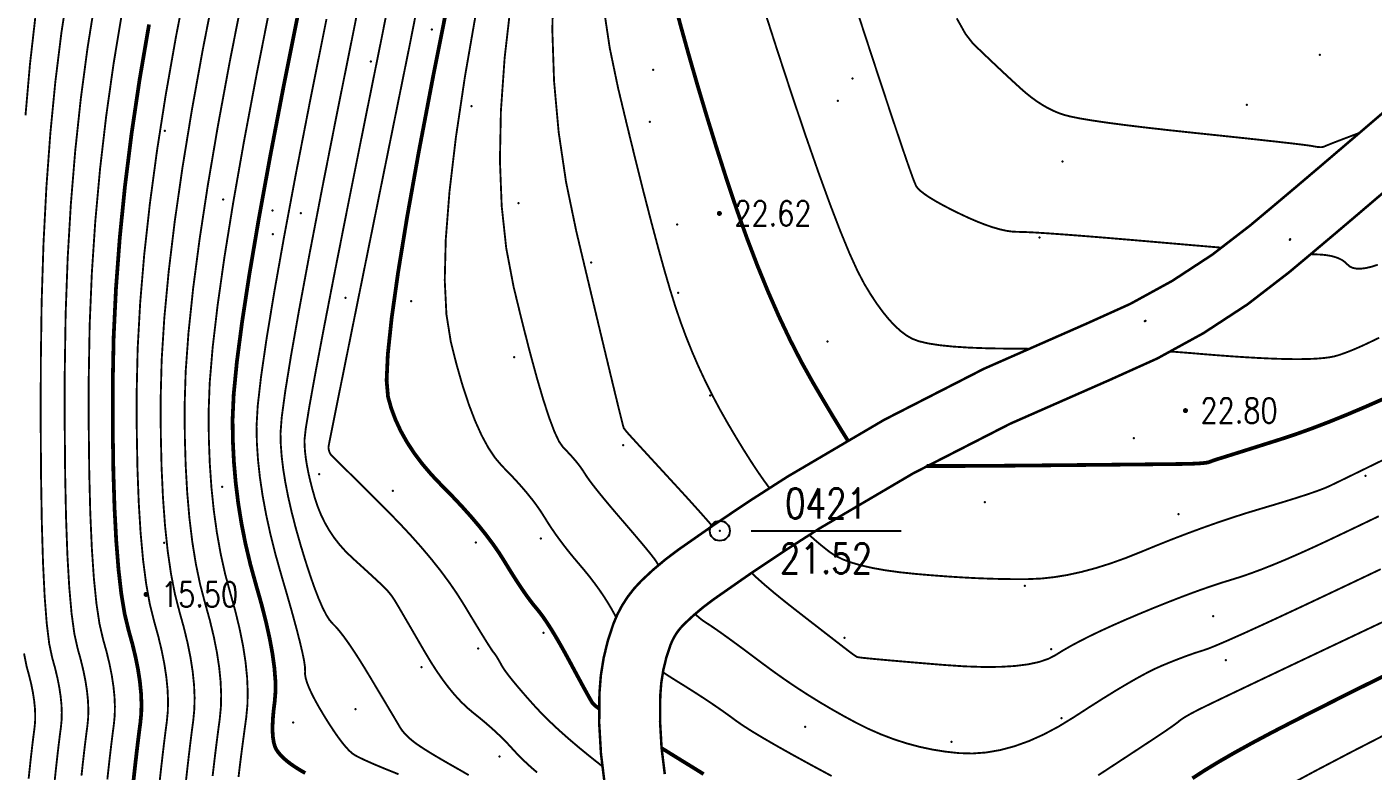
# Model space of a CAD drawing. Extents: x 940 to 2162, y 608 to 1562.
# Drawn here: x 1120.6 to 1174.5, y 720.4 to 750.2 of the extents above; entities that cross this region are included whole.
import ezdxf
from ezdxf.enums import TextEntityAlignment as Align

# ---------------------------------------------------------------- set-up
doc = ezdxf.new("R2010")
doc.units = 0
doc.header["$LTSCALE"] = 0.5
doc.header["$PDSIZE"] = 0.2
doc.layers.get('0').update_dxf_attribs({"linetype": 'CONTINUOUS'})
for name, color, linetype in [('DGX', 2, 'CONTINUOUS'), ('DLSS', 4, 'CONTINUOUS'), ('GCD', 1, 'CONTINUOUS'), ('KZD', 1, 'CONTINUOUS'), ('ZDH', 1, 'CONTINUOUS')]:
    doc.layers.add(name, color=color, linetype=linetype)
doc.styles.add('HZ', font='rs.shx', dxfattribs={"width": 0.8, "bigfont": 'hztxt.shx'})

# ---------------------------------------------------------------- blocks, each defined once
blk = doc.blocks.new('GC200')
at = {"linetype": 'Continuous', "const_width": 0.2, "flags": 128}
blk.add_lwpolyline([(-0.1, 0, 1), (0.1, 0, 1)], format="xyb", close=True, dxfattribs=at)
blk = doc.blocks.new('gc117')
blk.add_circle((0, 0), 0.8)
blk.add_point((0, 0))

msp = doc.modelspace()

# ---------------------------------------------------------------- linework, layer by layer
at = {"layer": 'DGX', "linetype": 'Continuous', "const_width": 0.075, "flags": 128}
for points, elevation in [([(1134.407701413242, 753.5773669741468), (1133.73046232591, 750.1450627555571), (1133.040688506136, 746.7209238831402), (1132.442605176747, 743.6956693938116), (1131.936212337743, 741.0692992875711), (1131.521509989124, 738.8418135644185), (1131.198498130891, 737.0132122243542), (1130.967176763042, 735.583495267378), (1130.827545885579, 734.5526626934899), (1130.779605498501, 733.9207145026899), (1130.790242346706, 733.4726627778108), (1130.826343175091, 732.9935196016854), (1130.887907983657, 732.4832849743137), (1130.974936772403, 731.9419588956957), (1131.087429541329, 731.3695413658314), (1131.225386290436, 730.7660323847209), (1131.388807019723, 730.131431952364), (1131.577691729191, 729.4657400687609), (1131.774206729231, 728.8202825283706), (1131.960518330237, 728.2463851256525), (1132.136626532207, 727.7440478606064), (1132.302531335142, 727.3132707332326), (1132.458232739041, 726.9540537435308), (1132.603730743906, 726.6663968915011), (1132.739025349735, 726.4503001771436), (1132.864116556529, 726.3057636004582), (1132.992570617099, 726.1771203633288), (1133.137953784254, 726.0087036676392), (1133.300266057995, 725.8005135133894), (1133.479507438323, 725.5525499005796), (1133.675677925236, 725.2648128292095), (1133.888777518735, 724.9373022992793), (1134.11880621882, 724.5700183107889), (1134.365764025491, 724.1629608637384), (1134.607791247331, 723.7582700009779), (1134.823028192923, 723.3980857653575), (1135.011474862268, 723.0824081568772), (1135.173131255365, 722.8112371755373), (1135.307997372214, 722.5845728213375), (1135.416073212815, 722.4024150942778), (1135.497358777169, 722.2647639943583), (1135.551854065275, 722.1716195215789), (1135.59646245373, 722.1003836208871), (1135.648087319131, 722.0284582372302), (1135.706728661479, 721.9558433706081), (1135.772386480772, 721.8825390210209), (1135.845060777011, 721.8085451884684), (1135.924751550197, 721.7338618729509), (1136.011458800329, 721.6584890744682), (1136.105182527407, 721.5824267930204), (1136.216024150882, 721.4996813131012), (1136.354085090205, 721.4042589192043), (1136.519365345375, 721.2961596113296), (1136.711864916394, 721.1753833894772), (1136.931583803261, 721.0419302536471), (1137.178522005976, 720.8958002038395), (1137.452679524539, 720.736993240054), (1137.75405635895, 720.5655093622909), (1138.04994397209, 720.3970311471095), (1138.307633826841, 720.2472411710694)], 18.5), ([(1135.554342369755, 753.4197091895832), (1134.841221164837, 749.8055514042569), (1134.114970932938, 746.2144072935058), (1133.485408887994, 743.0721130416973), (1132.952535030004, 740.3786686488314), (1132.516349358968, 738.1340741149081), (1132.176851874887, 736.3383294399274), (1131.93404257776, 734.9914346238894), (1131.787921467588, 734.0933896667939), (1131.73848854437, 733.6441945686411), (1131.744016435704, 733.4113454013408), (1131.762777769188, 733.162338236803), (1131.794772544821, 732.8971730750277), (1131.840000762603, 732.6158499160149), (1131.898462422535, 732.3183687597646), (1131.970157524617, 732.0047296062768), (1132.055086068847, 731.6749324555515), (1132.153248055228, 731.3289773075885), (1132.268164869219, 730.9819456771982), (1132.40335789628, 730.6489190791903), (1132.558827136412, 730.3298975135648), (1132.734572589615, 730.0248809803219), (1132.930594255889, 729.7338694794614), (1133.146892135233, 729.4568630109834), (1133.383466227648, 729.1938615748878), (1133.640316533134, 728.9448651711748), (1133.894388583902, 728.7142392766028), (1134.122627912164, 728.5063493679306), (1134.32503451792, 728.3211954451581), (1134.50160840117, 728.1587775082854), (1134.652349561913, 728.0190955573124), (1134.77725800015, 727.9021495922393), (1134.876333715881, 727.8079396130659), (1134.949576709107, 727.7364656197922), (1135.009035278139, 727.6752970307973), (1135.066757721291, 727.6120032644603), (1135.122744038563, 727.5465843207812), (1135.176994229955, 727.4790401997599), (1135.229508295467, 727.4093709013965), (1135.280286235099, 727.3375764256909), (1135.329328048851, 727.2636567726432), (1135.376633736724, 727.1876119422534), (1135.435469640934, 727.0889326055349), (1135.519102103702, 726.9471094335012), (1135.627531125026, 726.7621424261522), (1135.760756704906, 726.534031583488), (1135.918778843343, 726.2627769055085), (1136.101597540337, 725.9483783922138), (1136.309212795887, 725.590836043604), (1136.541624609994, 725.1901498596789), (1136.785998324394, 724.7826022325165), (1137.029499280825, 724.4044755541951), (1137.272127479286, 724.0557698247145), (1137.513882919778, 723.7364850440747), (1137.7547656023, 723.4466212122759), (1137.994775526853, 723.1861783293178), (1138.233912693436, 722.9551563952007), (1138.472177102049, 722.7535554099243), (1138.704734952337, 722.567635008159), (1138.926752443942, 722.3836548245747), (1139.138229576865, 722.2016148591715), (1139.339166351106, 722.0215151119494), (1139.529562766665, 721.8433555829084), (1139.709418823541, 721.6671362720485), (1139.878734521735, 721.4928571793697), (1140.037509861247, 721.3205183048719), (1140.193426073429, 721.1508374324017), (1140.354164389632, 720.9845323458051), (1140.519724809857, 720.8216030450823), (1140.690107334103, 720.6620495302332), (1140.865311962371, 720.505871801258), (1141.045338694661, 720.3530698581565)], 19), ([(1136.700983326269, 753.2620514050195), (1135.951980003764, 749.4660400529565), (1135.18925335974, 745.707890703871), (1134.52821259924, 742.4485566895827), (1133.968857722264, 739.6880380100915), (1133.511188728812, 737.4263346653973), (1133.155205618883, 735.6634466555004), (1132.900908392478, 734.3993739804005), (1132.748297049596, 733.6341166400977), (1132.697371590239, 733.367674634592), (1132.697790524702, 733.3500280248705), (1132.699212363284, 733.3311568719204), (1132.701637105984, 733.3110611757415), (1132.705064752804, 733.2897409363338), (1132.709495303741, 733.2671961536976), (1132.714928758797, 733.2434268278324), (1132.721365117972, 733.2184329587386), (1132.728804381265, 733.1922145464162), (1132.737513418924, 733.165914552246), (1132.747759101197, 733.1406759376096), (1132.759541428083, 733.1164987025068), (1132.772860399583, 733.0933828469375), (1132.787716015696, 733.0713283709018), (1132.804108276423, 733.0503352743998), (1132.822037181763, 733.0304035574313), (1132.841502731716, 733.0115332199966), (1132.892806147658, 732.9621238948313), (1133.00624865096, 732.8505752146714), (1133.181830241625, 732.6768871795167), (1133.41955091965, 732.4410597893675), (1133.719410685038, 732.1430930442236), (1134.081409537787, 731.7829869440851), (1134.505547477897, 731.3607414889519), (1134.991824505369, 730.8763566788241), (1135.493385787958, 730.3656394988701), (1135.963376493419, 729.8643969342584), (1136.401796621753, 729.372628984989), (1136.808646172958, 728.8903356510618), (1137.183925147036, 728.4175169324769), (1137.527633543986, 727.9541728292343), (1137.839771363808, 727.5003033413338), (1138.120338606503, 727.0559084687758), (1138.37045085707, 726.6415530942858), (1138.591223700511, 726.2778021005896), (1138.782657136827, 725.9646554876874), (1138.944751166016, 725.7021132555791), (1139.077505788079, 725.4901754042646), (1139.180921003016, 725.3288419337441), (1139.254996810827, 725.2181128440175), (1139.299733211512, 725.1579881350849), (1139.331110046422, 725.1193909417439), (1139.365107156909, 725.073244398792), (1139.401724542972, 725.0195485062295), (1139.440962204612, 724.9583032640564), (1139.482820141829, 724.8895086722725), (1139.527298354621, 724.813164730878), (1139.574396842991, 724.729271439873), (1139.624115606936, 724.637828799257), (1139.688866233791, 724.5296835747299), (1139.781060310889, 724.395682531991), (1139.900697838228, 724.2358256710404), (1140.04777881581, 724.050112991878), (1140.222303243634, 723.8385444945038), (1140.4242711217, 723.6011201789178), (1140.653682450008, 723.3378400451201), (1140.910537228558, 723.0487040931105), (1141.199031255921, 722.7393432320998), (1141.523360330665, 722.4153883712988), (1141.883524452792, 722.0768395107075), (1142.279523622302, 721.7236966503258), (1142.711357839194, 721.3559597901537), (1143.179027103468, 720.9736289301914), (1143.650215406601, 720.602179576515)], 19.5), ([(1122.297864238112, 751.786089779487), (1122.014568064278, 749.9312329149566), (1121.772985415136, 747.9756056749692), (1121.573116290687, 745.919208059525), (1121.41496069093, 743.762040068624), (1121.298518615865, 741.504101702266), (1121.223790065492, 739.1453929604511), (1121.190775039813, 736.6859138431794), (1121.187212757073, 734.3064388922041), (1121.200842435522, 732.1877426492787), (1121.231664075159, 730.329825114403), (1121.279677675984, 728.732686287577), (1121.344883237997, 727.396326168801), (1121.427280761199, 726.3207447580747), (1121.526870245589, 725.5059420553982), (1121.643651691167, 724.9519180607715), (1121.758878300607, 724.53788679161), (1121.853803276584, 724.1430622653293), (1121.928426619096, 723.7674444819293), (1121.982748328145, 723.4110334414099), (1122.01676840373, 723.0738291437713), (1122.030486845852, 722.7558315890134), (1122.023903654509, 722.4570407771362), (1121.997018829702, 722.1774567081396), (1121.958831129305, 721.8892546082909), (1121.91833931119, 721.564609703857), (1121.875543375357, 721.203521994838), (1121.830443321807, 720.8059914812337), (1121.783039150539, 720.3720181630442), (1121.733330861553, 719.9016020402697)], 13.5), ([(1127.065909292347, 752.1821308633594), (1126.594993945322, 749.7600234209485), (1126.185782909266, 747.4370075064987), (1125.838276184179, 745.2130831200101), (1125.552473770062, 743.0882502614825), (1125.328375666914, 741.0625089309161), (1125.165981874736, 739.1358591283108), (1125.065292393527, 737.3083008536667), (1125.026307223288, 735.5798341069836), (1125.030032552408, 733.9674953524842), (1125.057474569277, 732.4883210543907), (1125.108633273894, 731.1423112127031), (1125.183508666261, 729.9294658274216), (1125.282100746376, 728.849784898546), (1125.40440951424, 727.9032684260764), (1125.550434969853, 727.0899164100127), (1125.720177113215, 726.4097288503551), (1125.887074847965, 725.8100333349329), (1126.024567077742, 725.2381574515756), (1126.132653802548, 724.6941012002831), (1126.211335022381, 724.1778645810555), (1126.260610737242, 723.6894475938929), (1126.28048094713, 723.2288502387951), (1126.270945652047, 722.7960725157621), (1126.23200485199, 722.3911144247941), (1126.176692622267, 721.9736737151477), (1126.118043038181, 721.5034481360798), (1126.056056099733, 720.9804376875903), (1125.990731806922, 720.4046423696792), (1125.922070159749, 719.7760621823467)], 15.5), ([(1128.176668131274, 751.842619512059), (1127.669276372124, 749.2535068313138), (1127.228586620512, 746.8134511543842), (1126.854598876439, 744.5224524812702), (1126.547313139905, 742.3805108119718), (1126.30672941091, 740.3876261464892), (1126.132847689453, 738.5437984848221), (1126.025667975536, 736.8490278269705), (1125.985190269157, 735.3033141729347), (1125.990737501242, 733.8827594675541), (1126.021632602715, 732.5634656556687), (1126.077875573578, 731.3454327372782), (1126.15946641383, 730.2286607123827), (1126.266405123471, 729.2131495809823), (1126.3986917025, 728.2988993430769), (1126.556326150919, 727.4859099986664), (1126.739308468727, 726.774181547751), (1126.919123984804, 726.1280699707636), (1127.067258028032, 725.5119312481372), (1127.183710598411, 724.9257653798717), (1127.26848169594, 724.369572365967), (1127.32157132062, 723.8433522064233), (1127.34297947245, 723.3471049012405), (1127.332706151431, 722.8808304504187), (1127.290751357563, 722.4445288539578), (1127.231742011701, 722.000690642201), (1127.170305034703, 721.5118063454916), (1127.106440426569, 720.9778759638293), (1127.040148187298, 720.3988994972145), (1126.97142831689, 719.7748769456471)], 16), ([(1148.049397506246, 730.2082269685965), (1147.84161992539, 730.447613898505), (1147.484912801796, 730.8497517046715), (1147.084594439595, 731.2932999355172), (1146.640664838785, 731.778258591042), (1146.202437075808, 732.2541726996811), (1145.819224227103, 732.6705872898698), (1145.49102629267, 733.0275023616077), (1145.217843272508, 733.3249179148952), (1144.999675166618, 733.562833949732), (1144.836521975, 733.7412504661181), (1144.728383697654, 733.8601674640537), (1144.67526033458, 733.9195849435387), (1144.651008893787, 733.9477911761497), (1144.629486383285, 733.9730744334635), (1144.610692803074, 733.99543471548), (1144.594628153153, 734.0148720221993), (1144.581292433523, 734.0313863536213), (1144.570685644183, 734.044977709746), (1144.562807785135, 734.0556460905735), (1144.557658856377, 734.0633914961037), (1144.55360507906, 734.0697866617876), (1144.549012674333, 734.0764043230761), (1144.543881642197, 734.083244479969), (1144.538211982652, 734.0903071324667), (1144.532003695698, 734.097592280569), (1144.525256781335, 734.1050999242757), (1144.517971239562, 734.1128300635871), (1144.51014707038, 734.120782698503), (1144.473396840957, 734.2508328609418), (1144.379333118462, 734.6248555828217), (1144.227955902895, 735.2428508641426), (1144.019265194255, 736.1048187049046), (1143.753260992543, 737.2107591051076), (1143.429943297759, 738.5606720647517), (1143.049312109903, 740.1545575838368), (1142.611367428975, 741.9924156623631), (1142.201490591899, 743.9655372266454), (1141.905062935601, 745.9652132029988), (1141.72208446008, 747.9914435914234), (1141.652555165337, 750.044228391919), (1141.696475051372, 752.1235676044859)], 21.5), ([(1168.436293712677, 741.3384570390191), (1167.372102005463, 741.4284745692839), (1166.162279859841, 741.5332159726454), (1164.954509604009, 741.637588867812), (1163.881142239926, 741.7277977151374), (1162.942177767591, 741.8038425146215), (1162.137616187005, 741.8657232662641), (1161.467457498168, 741.9134399700656), (1160.931701701079, 741.9469926260257), (1160.530348795739, 741.9663812341446), (1160.263398782147, 741.9716057944221), (1160.052345451362, 741.9813673287891), (1159.818682594441, 742.0143668591767), (1159.562410211385, 742.0706043855846), (1159.283528302192, 742.150079908013), (1158.982036866864, 742.2527934264618), (1158.6579359054, 742.378744940931), (1158.3112254178, 742.5279344514207), (1157.941905404065, 742.7003619579309), (1157.581706610488, 742.8786640332925), (1157.262359783363, 743.0454772503364), (1156.98386492269, 743.2008016090626), (1156.746222028469, 743.3446371094714), (1156.5494311007, 743.4769837515624), (1156.393492139383, 743.597841535336), (1156.278405144519, 743.7072104607919), (1156.204170116106, 743.80509052793), (1156.102089210469, 744.0507978369002), (1155.903464583929, 744.6036484878515), (1155.608296236487, 745.4636424807842), (1155.216584168143, 746.630779815698), (1154.728328378896, 748.1050604925932), (1154.143528868747, 749.8864845114697), (1153.462185637696, 751.9750518723273)], 23.5), ([(1122.817796902842, 720.2230291678698), (1122.870515443086, 720.705654203345), (1122.920671556451, 721.147750918026), (1122.968265242938, 721.5493193119127), (1123.013296502546, 721.9103593850051), (1123.055765335275, 722.2308711373032), (1123.085664153894, 722.5417987117926), (1123.092985371171, 722.8740862514587), (1123.077728987108, 723.2277337563016), (1123.039895001704, 723.6027412263213), (1122.97948341496, 723.9991086615177), (1122.896494226874, 724.4168360618909), (1122.790927437447, 724.8559234274408), (1122.662783046679, 725.3163707581674), (1122.532761426655, 725.9019356440518), (1122.421562949459, 726.7163756750751), (1122.329187615092, 727.7596908512373), (1122.255635423553, 729.0318811725383), (1122.200906374843, 730.532946638978), (1122.16500046896, 732.2628872505567), (1122.147917705907, 734.2217030072742), (1122.149658085681, 736.4093939091305), (1122.184165647501, 738.686119933755), (1122.265384430583, 740.9120410587772), (1122.393314434926, 743.087157284197), (1122.567955660531, 745.2114686100144), (1122.789308107397, 747.2849750362294), (1123.057371775525, 749.3076765628422), (1123.372146664915, 751.2795731898525)], 14), ([(1129.287426970202, 751.5031081607585), (1128.743558798926, 748.746990241679), (1128.271390331759, 746.1898948022696), (1127.8709215687, 743.8318218425303), (1127.542152509749, 741.6727713624612), (1127.285083154906, 739.712743362062), (1127.099713504171, 737.9517378413332), (1126.986043557544, 736.3897548002744), (1126.944073315026, 735.0267942388857), (1126.951442450076, 733.7980235826242), (1126.985790636154, 732.6386102569465), (1127.047117873262, 731.5485542618532), (1127.135424161399, 730.5278555973438), (1127.250709500566, 729.5765142634184), (1127.392973890761, 728.6945302600773), (1127.562217331985, 727.88190358732), (1127.758439824239, 727.1386342451469), (1127.951173121644, 726.4461066065943), (1128.109948978322, 725.7857050446987), (1128.234767394274, 725.1574295594601), (1128.325628369499, 724.5612801508784), (1128.382531903998, 723.9972568189537), (1128.40547799777, 723.465359563686), (1128.394466650816, 722.9655883850752), (1128.349497863135, 722.4979432831215), (1128.288524909519, 722.0452563329588), (1128.229501064761, 721.5903596097218), (1128.172426328861, 721.1332531134101), (1128.117300701818, 720.6739368440238), (1128.064124183632, 720.2124108015631)], 16.5), ([(1130.398185809129, 751.1635968094582), (1129.817841225729, 748.2404736520443), (1129.314194043006, 745.5663384501552), (1128.887244260961, 743.1411912037905), (1128.536991879593, 740.9650319129505), (1128.263436898902, 739.0378605776351), (1128.066579318889, 737.3596771978443), (1127.946419139553, 735.9304817735782), (1127.902956360895, 734.7502743048367), (1127.912147398909, 733.713287697694), (1127.949948669593, 732.7137548582245), (1128.016360172946, 731.7516757864281), (1128.111381908969, 730.8270504823048), (1128.23501387766, 729.9398789458546), (1128.387256079021, 729.0901611770776), (1128.568108513051, 728.2778971759735), (1128.777571179751, 727.5030869425427), (1128.983222258483, 726.764143242425), (1129.152639928611, 726.0594788412602), (1129.285824190136, 725.3890937390485), (1129.382775043058, 724.7529879357897), (1129.443492487375, 724.151161431484), (1129.467976523089, 723.5836142261313), (1129.4562271502, 723.0503463197316), (1129.408244368707, 722.551357712285), (1129.345307807337, 722.0898220237167), (1129.288697094819, 721.6689128739519), (1129.238412231153, 721.2886302629908), (1129.194453216337, 720.948974190833), (1129.156820050373, 720.6499446574791), (1129.12551273326, 720.3915416629286), (1129.100531264999, 720.1737652071818)], 17), ([(1140.005931505978, 751.2095438834335), (1139.745408469355, 748.9351650249118), (1139.595436837569, 746.8089225314337), (1139.556016610619, 744.8308164029992), (1139.627147788507, 743.0008466396082), (1139.808830371231, 741.3190132412609), (1140.101064358792, 739.7853162079571), (1140.436081961353, 738.4077206388878), (1140.746115389077, 737.194191633244), (1141.031164641963, 736.1447291910257), (1141.291229720011, 735.2593333122328), (1141.526310623221, 734.5380039968654), (1141.736407351594, 733.9807412449236), (1141.921519905129, 733.5875450564072), (1142.081648283826, 733.3584154313162), (1142.224371921665, 733.213348401297), (1142.357270252624, 733.0723399979961), (1142.480343276704, 732.9353902214133), (1142.593590993904, 732.8024990715487), (1142.697013404224, 732.6736665484023), (1142.790610507665, 732.5488926519739), (1142.874382304227, 732.4281773822637), (1142.948328793908, 732.3115207392717), (1143.0325443893, 732.1814773908778), (1143.147123502992, 732.0206020049619), (1143.292066134984, 731.8288945815241), (1143.467372285275, 731.6063551205643), (1143.673041953866, 731.3529836220827), (1143.909075140757, 731.068780086079), (1144.175471845948, 730.7537445125533), (1144.472232069438, 730.4078769015057), (1144.766474707588, 730.0658203337504), (1145.025318656759, 729.7622178901014), (1145.248763916949, 729.4970695705588), (1145.436810488159, 729.2703753751226), (1145.589458370389, 729.0821353037929), (1145.706707563639, 728.9323493565696), (1145.788558067909, 728.8210175334526), (1145.835009883199, 728.7481398344421), (1145.872211917497, 728.6833215087139), (1145.897714977772, 728.6422376189328)], 21), ([(1123.852554655144, 720.0740401726956), (1123.910587564365, 720.6053169254566), (1123.965799737545, 721.0919798412142), (1124.018191174686, 721.5340289199685), (1124.067761875786, 721.9314641617194), (1124.114511840847, 722.2842855664669), (1124.147424653278, 722.6265566464492), (1124.155483896491, 722.9923409139043), (1124.138689570486, 723.3816383688321), (1124.097041675263, 723.7944490112327), (1124.030540210822, 724.2307728411062), (1123.939185177163, 724.6906098584525), (1123.822976574286, 725.1739600632715), (1123.681914402191, 725.6808234555633), (1123.538652607721, 726.2979292327054), (1123.41584513772, 727.1120065920755), (1123.313491992187, 728.1230555336736), (1123.231593171122, 729.3310760574993), (1123.170148674526, 730.736068163553), (1123.129158502399, 732.3380318518347), (1123.10862265474, 734.1369671223442), (1123.10854113155, 736.1328739750816), (1123.14454122951, 738.226846907059), (1123.2322502453, 740.3199804152885), (1123.371668178922, 742.4122744997701), (1123.562795030374, 744.5037291605038), (1123.805630799658, 746.5943443974897), (1124.100175486772, 748.6841202107278), (1124.446429091717, 750.7730566002178)], 14.5), ([(1138.629349529104, 750.9022089481647), (1138.158018893773, 748.1896265377432), (1137.794341887338, 745.7467624453377), (1137.5383185098, 743.5736166709484), (1137.389948761157, 741.670189214575), (1137.349232641412, 740.0364800762176), (1137.416170150563, 738.6724892558763), (1137.59076128861, 737.5782167535509), (1137.822851812804, 736.6608836939386), (1138.062287480394, 735.8277112017362), (1138.309068291382, 735.0786992769436), (1138.563194245766, 734.4138479195609), (1138.824665343548, 733.8331571295882), (1139.093481584726, 733.3366269070253), (1139.369642969301, 732.9242572518724), (1139.653149497273, 732.5960481641293), (1139.930772603768, 732.313866739007), (1140.189283723914, 732.0395800717166), (1140.428682857709, 731.7731881622577), (1140.648970005155, 731.5146910106307), (1140.850145166251, 731.2640886168354), (1141.032208340997, 731.0213809808718), (1141.195159529394, 730.7865681027399), (1141.33899873144, 730.5596499824397), (1141.47851321189, 730.3348359586805), (1141.628490235498, 730.1063353701712), (1141.788929802264, 729.8741482169119), (1141.959831912188, 729.6382744989025), (1142.14119656527, 729.3987142161433), (1142.33302376151, 729.155467368634), (1142.535313500907, 728.9085339563748), (1142.748065783463, 728.6579139793655), (1142.960419048078, 728.4063138716076), (1143.161511733656, 728.1564400671025), (1143.351343840196, 727.9082925658502), (1143.529915367698, 727.6618713678506), (1143.697226316163, 727.417176473104), (1143.85327668559, 727.17420788161), (1143.99806647598, 726.9329655933687), (1144.131595687331, 726.6934496083804), (1144.202942996117, 726.5615896693645)], 20.5), ([(1143.709505481685, 750.9182847965428), (1143.949701994525, 749.3189097252944), (1144.279941430694, 747.7349907259307), (1144.644087462057, 746.2192373700321), (1144.986003760481, 744.8243592291786), (1145.305690325966, 743.55035630337), (1145.603147158512, 742.3972285926064), (1145.878374258119, 741.3649760968877), (1146.131371624786, 740.453598816214), (1146.362139258513, 739.6630967505854), (1146.570677159302, 738.9934699000016), (1146.776394600584, 738.3870251149648), (1146.998700855791, 737.7860692459767), (1147.237595924922, 737.1906022930375), (1147.493079807979, 736.6006242561471), (1147.765152504961, 736.0161351353054), (1148.053814015868, 735.4371349305125), (1148.3590643407, 734.8636236417684), (1148.680903479458, 734.2956012690731), (1149.002630186489, 733.7523785069819), (1149.307543216142, 733.2532660500501), (1149.595642568417, 732.7982638982778), (1149.866928243314, 732.3873720516648), (1150.121400240834, 732.0205905102112), (1150.338595376115, 731.7257023582762)], 22), ([(1160.671497145348, 737.3030983452941), (1159.907731859516, 737.301634342026), (1159.074727409198, 737.3144176408838), (1158.335698540293, 737.3417610957323), (1157.690645252799, 737.3836647065713), (1157.139567546717, 737.4401284734008), (1156.682465422047, 737.511152396221), (1156.31933887879, 737.5967364750318), (1156.050187916944, 737.6968807098331), (1155.825903775954, 737.824997891633), (1155.597377695263, 737.9945008114396), (1155.364609674872, 738.2053894692527), (1155.12759971478, 738.4576638650726), (1154.886347814988, 738.7513239988991), (1154.640853975495, 739.0863698707323), (1154.391118196302, 739.4628014805721), (1154.137140477409, 739.8806188284185), (1153.858511692979, 740.4106336981885), (1153.53482271718, 741.123657873799), (1153.166073550009, 742.0196913552498), (1152.752264191468, 743.0987341425412), (1152.293394641556, 744.360786235673), (1151.789464900273, 745.8058476346454), (1151.24047496762, 747.4339183394582), (1150.646424843595, 749.2449983501114), (1150.057964216642, 751.0724241327094)], 23), ([(1120.971764353031, 750.5547892670711), (1120.756662722875, 748.6662363137091), (1120.578276920843, 746.6269475090356)], 13), ([(1132.619703486983, 750.4845741068575), (1131.966406079333, 747.227440472775), (1131.3998014655, 744.3192257459261), (1130.919889645482, 741.7599299263109), (1130.526670619281, 739.5495530139292), (1130.220144386895, 737.6880950087813), (1130.000310948325, 736.1755559108668), (1129.86717030357, 735.0119357201861), (1129.820722452632, 734.1972344367389), (1129.833557296577, 733.5438159278341), (1129.878264736471, 732.8640440607805), (1129.954844772314, 732.1579188355782), (1130.063297404107, 731.4254402522271), (1130.20362263185, 730.6666083107272), (1130.375820455542, 729.8814230110785), (1130.579890875184, 729.0698843532809), (1130.815833890775, 728.2319923373346), (1131.05103757509, 727.4273128407856), (1131.252890000904, 726.7154117411799), (1131.421391168217, 726.0962890385175), (1131.556541077029, 725.5699447327986), (1131.658339727339, 725.1363788240228), (1131.726787119149, 724.7955913121905), (1131.761883252457, 724.5475821973015), (1131.763628127264, 724.3923514793559), (1131.762493201362, 724.2693181005109), (1131.788949932545, 724.1179010029239), (1131.842998320812, 723.9381001865949), (1131.924638366163, 723.7299156515239), (1132.033870068599, 723.4933473977109), (1132.170693428119, 723.2283954251559), (1132.335108444723, 722.9350597338589), (1132.527115118412, 722.6133403238199), (1132.726393730265, 722.2949004646761), (1132.912624561362, 722.0114034260644), (1133.085807611704, 721.762849207985), (1133.245942881291, 721.549237810438), (1133.393030370123, 721.370569233423), (1133.527070078199, 721.2268434769404), (1133.648062005519, 721.11806054099), (1133.756006152085, 721.0442204255719), (1133.867970332335, 720.9846181596209), (1134.001022360711, 720.9185487720723), (1134.155162237211, 720.8460122629258), (1134.330389961837, 720.7670086321814), (1134.526705534588, 720.6815378798393), (1134.744108955465, 720.5896000058993), (1134.982600224467, 720.4911950103616), (1135.242179341594, 720.3863228932261), (1135.501084466211, 720.2817758314411)], 18), ([(1173.942487727147, 745.9315010218738), (1173.805717853977, 745.8801033895431), (1173.44248749822, 745.7428220115515), (1173.14017859305, 745.6276539971848), (1172.898791138467, 745.5345993464427), (1172.71832513447, 745.4636580593256), (1172.598780581062, 745.4148301358332), (1172.54015747824, 745.3881155759657), (1172.508247965099, 745.3745836474452), (1172.468844180733, 745.3653036179943), (1172.42194612514, 745.3602754876129), (1172.367553798322, 745.3594992563009), (1172.305667200279, 745.3629749240583), (1172.236286331009, 745.3707024908853), (1172.159411190514, 745.3826819567817), (1172.075041778794, 745.3989133217476), (1171.923926075746, 745.423260397071), (1171.646812061271, 745.4595869940398), (1171.243699735369, 745.5078931126542), (1170.714589098039, 745.5681787529139), (1170.059480149281, 745.6404439148191), (1169.278372889096, 745.7246885983698), (1168.371267317483, 745.8209128035659), (1167.338163434443, 745.9291165304073), (1166.297237417428, 746.0403964678794), (1165.366665443891, 746.1458493049673), (1164.546447513831, 746.2454750416708), (1163.83658362725, 746.33927367799), (1163.237073784146, 746.427245213925), (1162.747917984521, 746.5093896494757), (1162.369116228373, 746.585706984642), (1162.100668515703, 746.656197219424), (1161.887444387827, 746.731611040744), (1161.674313386061, 746.8226991355243), (1161.461275510405, 746.929461503765), (1161.248330760858, 747.0518981454659), (1161.035479137422, 747.190009060627), (1160.822720640096, 747.3437942492484), (1160.610055268879, 747.5132537113301), (1160.397483023773, 747.6983874468722), (1160.18147761578, 747.8954898255315), (1159.958512755905, 748.1008552169654), (1159.728588444148, 748.3144836211738), (1159.491704680509, 748.5363750381568), (1159.247861464989, 748.7665294679143), (1158.997058797585, 749.0049469104464), (1158.7392966783, 749.2516273657529), (1158.474575107133, 749.506570833834), (1158.179096747109, 749.8873108940547), (1157.829064261256, 750.5113811257802)], 24), ([(1174.675368323831, 740.6576120968423), (1174.423650969314, 740.5777054588069), (1174.197812756867, 740.5249572862624), (1173.997853686491, 740.4993675792086), (1173.823773758184, 740.5009363376458), (1173.675572971949, 740.5296635615737), (1173.553251327784, 740.5855492509924), (1173.456808825688, 740.6685934059019), (1173.363988652548, 740.7594302485454), (1173.252533995247, 740.838694001166), (1173.122444853784, 740.9063846637637), (1172.973721228161, 740.9625022363385), (1172.806363118377, 741.0070467188905), (1172.620370524432, 741.0400181114195), (1172.415743446325, 741.0614164139256), (1172.192481884058, 741.0712416264089), (1171.988219470179, 741.078618373761)], 23.5), ([(1174.726151978555, 737.7371156957506), (1174.494735041131, 737.6254978880079), (1174.299881527489, 737.5323096477232), (1174.126048386843, 737.4509552921629), (1173.957692568408, 737.3748391385931), (1173.794814072182, 737.3039611870137), (1173.637412898166, 737.2383214374247), (1173.48548904636, 737.1779198898263), (1173.339042516765, 737.1227565442184), (1173.198073309379, 737.0728314006009), (1173.062581424203, 737.0281444589739), (1172.915577866262, 736.98909738801), (1172.740073640581, 736.956091856382), (1172.53606874716, 736.92912786409), (1172.303563186, 736.9082054111338), (1172.0425569571, 736.8933244975135), (1171.753050060459, 736.8844851232291), (1171.435042496079, 736.8816872882805), (1171.088534263959, 736.8849309926677), (1170.711925320695, 736.8941605781163), (1170.303615622883, 736.9093203863514), (1169.863605170522, 736.9304104173731), (1169.391893963613, 736.9574306711813), (1168.888482002156, 736.990381147776), (1168.35336928615, 737.0292618471574), (1167.786555815596, 737.0740727693253), (1167.188041590494, 737.1248139142799), (1166.551201786863, 737.1745974711605), (1166.38959991079, 737.1845378970306)], 23), ([(1151.934175426642, 729.8551229301836), (1151.964164260342, 729.8250275738275), (1152.079176639031, 729.7181568072417), (1152.214556671039, 729.5993961848206), (1152.370304356368, 729.4687457065643), (1152.546419695015, 729.3262053724727), (1152.742902686982, 729.1717751825458), (1152.977321896357, 729.0177342745699), (1153.26724588723, 728.8763617863309), (1153.612674659599, 728.7476577178289), (1154.013608213466, 728.631622069064), (1154.470046548829, 728.5282548400359), (1154.98198966569, 728.4375560307448), (1155.549437564048, 728.3595256411907), (1156.172390243903, 728.2941636713736), (1156.81284478302, 728.2392607609619), (1157.432798259165, 728.192607549624), (1158.032250672338, 728.1542040373602), (1158.611202022538, 728.1240502241701), (1159.169652309767, 728.102146110054), (1159.707601534023, 728.0884916950117), (1160.225049695307, 728.0830869790435), (1160.721996793618, 728.0859319621491), (1161.218054070891, 728.1091116645413), (1161.732832769057, 728.1647111064327), (1162.266332888116, 728.2527302878234), (1162.81855442807, 728.3731692087134), (1163.389497388916, 728.5260278691028), (1163.979161770657, 728.7113062689914), (1164.587547573291, 728.9290044083792), (1165.214654796818, 729.1791222872663), (1165.845899850037, 729.4389572245714), (1166.466699141744, 729.6858065392128), (1167.07705267194, 729.9196702311906), (1167.676960440625, 730.140548300505), (1168.266422447799, 730.3484407471558), (1168.845438693461, 730.5433475711429), (1169.414009177612, 730.7252687724665), (1169.972133900251, 730.8942043511266), (1170.498887418161, 731.0504718906325), (1170.97334428812, 731.1943889744933), (1171.395504510129, 731.3259556027093), (1171.765368084189, 731.4451717752803), (1172.082935010299, 731.5520374922063), (1172.348205288459, 731.6465527534874), (1172.561178918669, 731.7287175591237), (1172.721855900929, 731.7985319091149), (1172.916820417315, 731.8919215629627), (1173.232656649904, 732.0448122801685), (1173.669364598695, 732.2572040607322), (1174.226944263689, 732.529096904654), (1174.905395644885, 732.8604908119337)], 22), ([(1174.712517391502, 730.6005914989044), (1174.012332277801, 730.2646885537162), (1173.346225948716, 729.946778106066), (1172.714198404246, 729.6468601559541), (1172.115379538767, 729.3675788691243), (1171.548899246651, 729.1115784113209), (1171.014757527898, 728.8788587825438), (1170.512954382509, 728.6694199827932), (1170.043489810483, 728.483262012069), (1169.606363811821, 728.3203848703712), (1169.201576386522, 728.1807885576997), (1168.829127534586, 728.0644730740546), (1168.4593612663, 727.9513789887186), (1168.062621591949, 727.8214468709745), (1167.638908511534, 727.674676720822), (1167.188222025054, 727.5110685382615), (1166.710562132509, 727.3306223232927), (1166.2059288339, 727.1333380759156), (1165.674322129227, 726.9192157961304), (1165.115742018489, 726.6882554839369), (1164.563209993149, 726.4532190441879), (1164.049747544673, 726.2268683817358), (1163.575354673059, 726.0092034965807), (1163.140031378308, 725.8002243887224), (1162.74377766042, 725.599931058161), (1162.386593519394, 725.4083235048967), (1162.068478955231, 725.2254017289292), (1161.789433967931, 725.0511657302588), (1161.492767168932, 724.8962602970264), (1161.121787169674, 724.771330217373), (1160.676493970158, 724.6763754912987), (1160.156887570382, 724.6113961188034), (1159.562967970347, 724.5763920998874), (1158.894735170054, 724.5713634345504), (1158.152189169501, 724.5963101227925), (1157.335329968689, 724.6512321646137), (1156.533500904512, 724.7173994170856), (1155.836045313863, 724.7760817372799), (1155.242963196743, 724.8272791251965), (1154.754254553151, 724.8709915808354), (1154.369919383088, 724.9072191041967), (1154.089957686554, 724.9359616952802), (1153.914369463548, 724.9572193540861), (1153.843154714071, 724.9709920806145), (1153.822020197334, 724.9828776691602), (1153.796672672551, 724.9984739140187), (1153.767112139721, 725.01778081519), (1153.733338598844, 725.040798372674), (1153.695352049919, 725.0675265864706), (1153.653152492948, 725.0979654565801), (1153.60673992793, 725.1321149830023), (1153.556114354865, 725.1699751657372), (1153.476156018241, 725.23089378647), (1153.341745162546, 725.3342186268856), (1153.15288178778, 725.4799496869841), (1152.909565893943, 725.6680869667655), (1152.611797481035, 725.8986304662297), (1152.259576549055, 726.1715801853768), (1151.852903098005, 726.4869361242069), (1151.391777127883, 726.8446982827196), (1150.926644080627, 727.2108770012037), (1150.507949398171, 727.5514826199474), (1150.135693080515, 727.8665151389506), (1149.80987512766, 728.1559745582134), (1149.622067330189, 728.333367290436)], 21.5), ([(1147.363402734506, 726.6912194696972), (1147.376391111472, 726.6781185252249), (1147.518715862433, 726.5494418957976), (1147.657109570518, 726.4396119987091), (1147.791572235727, 726.3486288339597), (1147.943105092645, 726.2515927066723), (1148.132709375854, 726.1236039219706), (1148.360385085356, 725.9646624798543), (1148.626132221151, 725.7747683803235), (1148.929950783238, 725.5539216233782), (1149.271840771617, 725.3021222090183), (1149.65180218629, 725.019370137244), (1150.069835027254, 724.7056654080552), (1150.510507317392, 724.3807589931448), (1150.958387079582, 724.0644018642059), (1151.413474313826, 723.7565940212385), (1151.875769020123, 723.4573354642424), (1152.345271198473, 723.1666261932179), (1152.821980848877, 722.8844662081649), (1153.305897971333, 722.6108555090833), (1153.797022565843, 722.345794095973), (1154.294245260976, 722.0985711570555), (1154.796456685304, 721.8784758805521), (1155.303656838826, 721.6855082664624), (1155.815845721542, 721.5196683147866), (1156.333023333452, 721.3809560255248), (1156.855189674556, 721.2693713986769), (1157.382344744854, 721.1849144342428), (1157.914488544347, 721.1275851322227), (1158.454333679436, 721.1118395096958), (1159.004592756522, 721.152133583741), (1159.565265775605, 721.2484673543586), (1160.136352736686, 721.4008408215484), (1160.717853639764, 721.6092539853106), (1161.30976848484, 721.8737068456451), (1161.912097271913, 722.1941994025518), (1162.524840000984, 722.5707316560308), (1163.120190135527, 722.95670372214), (1163.670341139017, 723.3055157169371), (1164.175293011454, 723.617167640422), (1164.635045752838, 723.8916594925951), (1165.049599363169, 724.1289912734559), (1165.418953842447, 724.3291629830047), (1165.743109190672, 724.4921746212415), (1166.022065407844, 724.6180261881661), (1166.2723783493, 724.721524959414), (1166.510603870379, 724.8174782106202), (1166.736741971081, 724.9058859417846), (1166.950792651404, 724.9867481529075), (1167.15275591135, 725.0600648439888), (1167.342631750918, 725.1258360150283), (1167.520420170108, 725.1840616660263), (1167.68612116892, 725.2347417969825), (1167.904265354882, 725.3111052247668), (1168.239383335521, 725.4463807662488), (1168.691475110837, 725.6405684214286), (1169.260540680829, 725.893668190306), (1169.946580045497, 726.2056800728813), (1170.749593204843, 726.5766040691541), (1171.669580158865, 727.0064401791248), (1172.706540907564, 727.4951884027931), (1173.775631480116, 728.0016346491694), (1174.792007905697, 728.4845648272639)], 21), ([(1163.488696222056, 720.240184529834), (1164.036320646412, 720.5991067049106), (1164.518694267155, 720.9154751667868), (1164.935817084286, 721.1892899154627), (1165.287689097804, 721.4205509509381), (1165.574310307709, 721.6092582732132), (1165.795680714002, 721.755411882288), (1165.975341806961, 721.8748468729057), (1166.136835076863, 721.9833983398098), (1166.280160523709, 722.0810662830004), (1166.405318147498, 722.1678507024773), (1166.512307948231, 722.2437515982406), (1166.601129925908, 722.3087689702903), (1166.671784080529, 722.3629028186265), (1166.724270412093, 722.406153143249), (1166.774144848409, 722.4462712351066), (1166.836963317284, 722.4910083851477), (1166.91272581872, 722.5403645933724), (1167.001432352716, 722.5943398597808), (1167.103082919271, 722.6529341843727), (1167.217677518386, 722.7161475671483), (1167.345216150061, 722.7839800081074), (1167.485698814296, 722.8564315072501), (1167.708851596296, 722.9669105061279), (1168.084400581266, 723.1488254462921), (1168.612345769205, 723.4021763277427), (1169.292687160113, 723.7269631504798), (1170.125424753992, 724.1231859145034), (1171.11055855084, 724.5908446198135), (1172.248088550658, 725.12993926641), (1173.538014753445, 725.740469854293), (1174.847496945666, 726.3604084895911)], 20.5), ([(1120.520979064523, 725.1099484667446), (1120.624520335655, 724.5874653633756), (1120.726829163768, 724.2198501557793), (1120.811112326294, 723.8692884687678), (1120.877369823234, 723.5357803023408), (1120.925601654586, 723.2193256564985), (1120.955807820353, 722.9199245312409), (1120.967988320532, 722.6375769265679), (1120.962143155125, 722.3722828424796), (1120.938272324131, 722.124042278976), (1120.904365756065, 721.8681498315767), (1120.868413379443, 721.5799000958013), (1120.830415194264, 721.2592930716498), (1120.790371200528, 720.9063287591223), (1120.748281398236, 720.5210071582187), (1120.704145787388, 720.1033282689391)], 13), ([(1146.07559007479, 724.3634654105108), (1146.343313975501, 724.1879986809714), (1146.676116884461, 723.9791679060247), (1147.017983335843, 723.7668001911848), (1147.344171537623, 723.5602258194968), (1147.654681489802, 723.3594447909611), (1147.949513192381, 723.1644571055776), (1148.228666645358, 722.9752627633462), (1148.492141848734, 722.791861764267), (1148.739938802509, 722.6142541083398), (1148.972057506683, 722.4424397955647), (1149.242971402868, 722.2521080519496), (1149.607153932676, 722.0189481035018), (1150.064605096107, 721.7429599502216), (1150.615324893162, 721.4241435921086), (1151.259313323841, 721.0624990291633), (1151.996570388142, 720.6580262613852), (1152.827096086067, 720.2107252887747)], 20.5), ([(1170.870886608564, 719.7152020534753), (1172.150845574612, 720.4040956589049), (1173.602941892467, 721.165468268497), (1175.227175562129, 721.9993198822515)], 19.5)]:
    msp.add_lwpolyline(points, dxfattribs=dict(at, elevation=elevation))
at = {"layer": 'DGX', "color": 3, "linetype": 'Continuous', "const_width": 0.15, "flags": 128}
for points, elevation in [([(1137.558035792927, 751.5663086575969), (1136.881693110769, 748.1723587893307), (1136.310106281567, 745.169709192053), (1135.843275305321, 742.5583598657638), (1135.481200182031, 740.3383108104631), (1135.223880911696, 738.5095620261509), (1135.071317494318, 737.0721135128271), (1135.023509929895, 736.0259652704917), (1135.080458218428, 735.3711172991448), (1135.209621664254, 734.9140467489893), (1135.378459571712, 734.4612307702282), (1135.586971940801, 734.0126693628614), (1135.835158771522, 733.5683625268889), (1136.123020063874, 733.1283102623108), (1136.450555817858, 732.692512569127), (1136.817766033473, 732.2609694473374), (1137.224650710719, 731.8336808969423), (1137.637173285871, 731.4143850767169), (1138.021297195203, 731.0068201454368), (1138.377022438715, 730.610986103102), (1138.704349016406, 730.2268829497126), (1139.003276928278, 729.8545106852685), (1139.273806174329, 729.4938693097695), (1139.51593675456, 729.1449588232159), (1139.729668668971, 728.8077792256078), (1139.92448203448, 728.4881945264831), (1140.109856968005, 728.1920687353804), (1140.285793469546, 727.9194018522996), (1140.452291539102, 727.6701938772409), (1140.609351176674, 727.444444810204), (1140.756972382263, 727.242154651189), (1140.895155155867, 727.063323400196), (1141.023899497487, 726.9079510572251), (1141.153328941492, 726.748737634693), (1141.29356702225, 726.5583831450169), (1141.444613739761, 726.3368875881968), (1141.606469094025, 726.0842509642325), (1141.779133085042, 725.8004732731243), (1141.962605712813, 725.4855545148721), (1142.156886977336, 725.1394946894757), (1142.361976878613, 724.7622937969353), (1142.560332414439, 724.3929350065297), (1142.73441058261, 724.0704014875375), (1142.884211383127, 723.794693239959), (1143.009734815989, 723.565810263794), (1143.110980881196, 723.3837525590426), (1143.187949578749, 723.2485201257048), (1143.240640908647, 723.1601129637805), (1143.269054870891, 723.1185310732699), (1143.286434831837, 723.099902656412), (1143.306024157844, 723.0803559154465), (1143.327822848912, 723.0598908503732), (1143.35183090504, 723.0385074611922), (1143.378048326228, 723.0162057479034), (1143.406475112477, 722.9929857105069), (1143.437111263787, 722.9688473490027), (1143.469956780157, 722.9437906633907), (1143.518956741921, 722.909075473962), (1143.522703040253, 722.9065599024972)], 20), ([(1146.472626312518, 751.3895729228086), (1146.786101944957, 750.2146529734822), (1147.116582303683, 749.0250117507028), (1147.464067388695, 747.8206492544706), (1147.828557199993, 746.6015654847855), (1148.210051737578, 745.3677604416474), (1148.608551001449, 744.1192341250564), (1149.018764297544, 742.8927848065889), (1149.435400931799, 741.7252107578211), (1149.858460904215, 740.6165119787529), (1150.287944214793, 739.5666884693844), (1150.723850863531, 738.5757402297155), (1151.16618085043, 737.6436672597463), (1151.61493417549, 736.7704695594769), (1152.070110838711, 735.9561471289071), (1152.503831248085, 735.2183925003526), (1152.888215811607, 734.5748982061289), (1153.223264529276, 734.025664246236), (1153.469033896105, 733.6342972799255)], 22.5), ([(1131.508944648056, 750.8240854581579), (1130.892123652531, 747.7339570624098), (1130.356997754253, 744.9427820980408), (1129.903566953222, 742.4505605650508), (1129.531831249437, 740.25729246344), (1129.241790642899, 738.3629777932083), (1129.033445133607, 736.7676165543558), (1128.906794721562, 735.4712087468822), (1128.861839406763, 734.4737543707879), (1128.872852347743, 733.6285518127642), (1128.914106703032, 732.7888994595027), (1128.98560247263, 731.9547973110033), (1129.087339656538, 731.126245367266), (1129.219318254755, 730.303243628291), (1129.381538267281, 729.4857920940781), (1129.573999694117, 728.6738907646275), (1129.796702535263, 727.8675396399387), (1130.016507101182, 727.0911878693747), (1130.200273702341, 726.3692846022976), (1130.348002338739, 725.7018298387075), (1130.459693010377, 725.0888235786042), (1130.535345717254, 724.5302658219879), (1130.57496045937, 724.0261565688584), (1130.578537236725, 723.5764958192159), (1130.54607604932, 723.1812835730603), (1130.503026993538, 722.8293153635057), (1130.474840165765, 722.5093867236659), (1130.461515566, 722.221497653541), (1130.463053194243, 721.9656481531309), (1130.479453050494, 721.7418382224358), (1130.510715134753, 721.5500678614555), (1130.55683944702, 721.3903370701902), (1130.617825987296, 721.2626458486397), (1130.695694143369, 721.150324720696), (1130.79246330303, 721.0367042102508), (1130.908133466279, 720.9217843173042), (1131.042704633114, 720.8055650418562), (1131.196176803538, 720.6880463839067), (1131.368549977549, 720.5692283434557), (1131.559824155147, 720.4491109205034), (1131.769999336333, 720.3276941150496)], 17.5), ([(1124.887312407447, 719.9250511775211), (1124.950659685644, 720.5049796475679), (1125.010927918639, 721.0362087644023), (1125.068117106434, 721.5187385280242), (1125.122227249027, 721.9525689384335), (1125.173258346419, 722.3376999956306), (1125.209185152662, 722.7113145811057), (1125.217982421811, 723.1105955763497), (1125.199650153864, 723.5355429813626), (1125.154188348822, 723.9861567961442), (1125.081597006685, 724.4624370206947), (1124.981876127453, 724.964383655014), (1124.855025711125, 725.4919966991022), (1124.701045757703, 726.0452761529592), (1124.544543788787, 726.6939228213591), (1124.41012732598, 727.507637509076), (1124.297796369281, 728.4864202161098), (1124.207550918691, 729.6302709424605), (1124.13939097421, 730.9391896881281), (1124.093316535838, 732.4131764531127), (1124.069327603574, 734.0522312374142), (1124.067424177419, 735.8563540410325), (1124.104916811518, 737.7675738803628), (1124.199116060018, 739.7279197717995), (1124.350021922918, 741.737391715343), (1124.557634400218, 743.7959897109931), (1124.821953491918, 745.9037137587497), (1125.142979198019, 748.060563858613), (1125.520711518519, 750.266540010583)], 15), ([(1156.628349386455, 732.6085042178173), (1156.631763533566, 732.6084801019919), (1157.643570620642, 732.6080781289922), (1158.827760529826, 732.6132034556423), (1160.184333261119, 732.6238560819422), (1161.551210185571, 732.6366384196715), (1162.766312674234, 732.64815288061), (1163.829640727108, 732.6583994647578), (1164.741194344192, 732.667378172115), (1165.500973525486, 732.6750890026815), (1166.10897827099, 732.6815319564572), (1166.565208580705, 732.6867070334422), (1166.86966445463, 732.6906142336363), (1167.08654995023, 732.694771873489), (1167.280069124968, 732.700698269449), (1167.450221978845, 732.7083934215166), (1167.59700851186, 732.7178573296916), (1167.720428724014, 732.729089993974), (1167.820482615306, 732.7420914143639), (1167.897170185737, 732.7568615908611), (1167.950491435306, 732.7734005234661), (1167.99289398925, 732.7907240576354), (1168.036825472803, 732.8078480388266), (1168.082285885966, 732.8247724670393), (1168.129275228739, 732.841497342274), (1168.177793501122, 732.8580226645303), (1168.227840703115, 732.8743484338084), (1168.279416834717, 732.8904746501082), (1168.33252189593, 732.9064013134298), (1168.418493453346, 732.9324786644163), (1168.56866907356, 732.9790569437109), (1168.783048756571, 733.0461361513137), (1169.06163250238, 733.1337162872246), (1169.404420310986, 733.2417973514438), (1169.81141218239, 733.370379343971), (1170.282608116591, 733.5194622648063), (1170.81800811359, 733.6890461139496), (1171.404869612383, 733.8837158738386), (1172.030450051968, 734.1080565269103), (1172.694749432344, 734.362068073165), (1173.397767753512, 734.6457505126024), (1174.139505015471, 734.9591038452227), (1174.919961218221, 735.3021280710257)], 22.5), ([(1167.256980962414, 720.1187125614655), (1167.735735492763, 720.4306017921623), (1168.296285292692, 720.771679539466), (1168.938630362202, 721.1419458033769), (1169.662770701292, 721.5414005838945), (1170.468706309962, 721.9700438810193), (1171.356437188213, 722.4278756947508), (1172.272696272384, 722.8923793768856), (1173.164216498815, 723.3410382792199), (1174.030997867506, 723.7738524017535), (1174.873040378458, 724.1908217444865)], 20), ([(1146.023026613306, 721.3272381670033), (1146.044611451919, 721.3138225670568), (1146.304457799443, 721.1527522315388), (1146.561595045658, 720.9937973469938), (1146.816023190564, 720.8369579134219), (1147.053997847964, 720.6903716730607), (1147.261774631662, 720.5621763681473), (1147.439353541658, 720.452371998682), (1147.586734577952, 720.3609585646647), (1147.703917740545, 720.2879360660952)], 20)]:
    msp.add_lwpolyline(points, dxfattribs=dict(at, elevation=elevation))
at = {"layer": 'DLSS', "linetype": 'Continuous', "const_width": 0.1, "flags": 128}
msp.add_lwpolyline([(1146.150553162523, 720.2878344878092, -0.04853927686317139), (1145.970319436852, 723.4284038783768, -0.0794147084614771), (1146.374353064146, 725.4404345520687, -0.1096426800252749), (1146.917971589741, 726.2791407484723, -0.03955081808569407), (1148.110894989153, 727.2803426111168, -0.01464536440607272), (1152.344806318655, 730.1145134207351, -0.04389662313033591), (1163.939633150192, 736.046148045275, 0.07773728803378895), (1171.125337835507, 740.356315499459, 0.00239806113883417), (1173.889383068708, 742.6856186240625, 0.001484899225409677), (1178.306188066513, 746.4667749238292, 0.00183785504760014), (1190.567685950549, 757.1056593305514, 0.007446023688895131), (1193.595599048075, 759.8330479316254, 0.02227727237595726), (1195.213827138866, 761.4749756394525, 0.008489619175152752), (1198.866160992045, 765.6678783815664, 0.01810021798391005), (1199.899591285764, 766.9900571997845, 0.003422491915308689), (1204.535083769931, 773.4778731463973, 0.04756898572280909), (1220.76249388554, 801.9201491801734, 0.05874546181282886), (1228.820009569804, 827.4202018931273, 0.003522944605109819)], format="xyb", dxfattribs=at)
at = {"layer": 'DLSS', "linetype": 'Continuous', "flags": 128}
msp.add_lwpolyline([(1143.74425998849, 719.9134984715411, 0.1, 0.1, -0.0485392768631699), (1143.537, 723.525, 0.1, 0.09999999999999999, -0.07941470846147608), (1144.092379363484, 726.2907111670365, 0.09999999999999999, 0.1, -0.1096426800252841), (1145.21, 728.015, 0.1, 0.1, -0.0395508180856936), (1146.697563714748, 729.2634888491095, 0.1, 0.1, -0.01464536440607318), (1151.05, 732.177, 0.1, 0.1, -0.04389662313033595), (1163.024767994365, 738.3030033882534, 0.1, 0.1, 0.07773728803378806), (1169.565, 742.226, 0.1, 0.09999999999999999, 0.002398061138834133), (1172.311182855054, 744.5402502257821, 0.09999999999999999, 0.1, 0.001484899225409772), (1176.717, 748.312, 0.1, 0.1, 0.001837855047600097), (1188.964975938867, 758.9391518751045, 0.1, 0.1, 0.007446023688895255), (1191.939, 761.618, 0.1, 0.1, 0.02227727237595739), (1193.404979779089, 763.1054496568804, 0.1, 0.1, 0.008489619175152932), (1197.003, 767.236, 0.1, 0.1, 0.01810021798390882), (1197.927888487932, 768.4193095811006, 0.1, 0.1, 0.003422491915308607), (1202.544, 774.88, 0.1, 0.1, 0.04756898572280916), (1218.542304350097, 802.9207153794773, 0.1, 0.1, 0.05874546181282883)], format="xyseb", dxfattribs=at)
at = {"layer": 'KZD', "linetype": 'Continuous'}
msp.add_line((1149.603, 730.015), (1155.603, 730.015), dxfattribs=at)
at = {"layer": 'ZDH', "linetype": 'Continuous'}
for p in [(1136.83, 750.066, 20.756), (1172.356, 749.045, 24.362), (1134.391, 748.778, 20.114), (1145.69, 748.446, 22.589), (1153.661, 748.099, 23.66), (1138.415, 746.997, 21.053), (1153.067, 747.211, 23.638), (1169.44, 747.049, 24.152), (1145.549, 746.373, 22.529), (1126.152, 746.009, 17.626), (1162.059, 744.788, 23.861), (1128.488, 743.265, 18.277), (1140.306, 743.119, 21.339), (1149.169, 743.194, 22.925), (1130.456, 742.824, 18.808), (1131.591, 742.723, 19.195), (1146.645, 742.269, 22.523), (1169.565, 742.226, 23.734), (1130.471, 741.876, 18.746), (1161.136, 741.751, 23.607), (1171.153, 741.658, 23.751), (1171.162, 741.674, 23.769), (1143.201, 740.751, 21.788), (1133.378, 739.338, 19.445), (1146.68, 739.533, 22.343), (1136, 739.202, 20.21), (1165.351, 738.394, 23.448), (1165.378, 738.418, 23.458), (1152.666, 737.581, 22.741), (1140.125, 736.955, 20.968), (1147.963, 735.431, 22.111), (1166.979, 734.823, 22.795), (1144.484, 733.447, 21.429), (1164.907, 733.72, 22.67), (1169.966, 733.399, 22.494), (1132.33, 732.288, 18.751), (1151.05, 732.177, 22.149), (1174.176, 732.215, 21.955), (1128.45, 731.769, 18.024), (1135.279, 731.62, 19.348), (1158.958, 731.156, 22.517), (1166.699, 730.679, 22.121), (1141.196, 729.708, 20.4), (1126.124, 729.535, 17.436), (1138.594, 729.554, 19.924), (1145.21, 728.015, 20.855), (1160.559, 727.82, 22.05), (1168.092, 726.61, 21.252), (1141.301, 725.937, 19.939), (1153.338, 725.735, 21.572), (1138.682, 725.316, 19.417), (1161.607, 725.282, 21.61), (1168.596, 724.848, 20.893), (1136.418, 724.57, 18.927), (1143.537, 723.525, 20.179), (1133.78, 722.881, 18.215), (1131.284, 722.353, 17.522), (1151.771, 722.174, 20.872), (1162.017, 722.526, 21.157), (1157.623, 721.577, 21.224), (1139.536, 720.998, 18.834)]:
    msp.add_point(p, dxfattribs=at)

# ---------------------------------------------------------------- block references
at = {"layer": 'GCD', "linetype": 'Continuous'}
ref = msp.add_blockref('GC200', (1148.334839427735, 742.7080954473151, 22.62312045193781), dxfattribs=dict(at, xscale=0.5, yscale=0.5, zscale=0.5))
ref.add_attrib('height', '22.62', dxfattribs={"linetype": 'Continuous', "height": 1, "style": 'HZ', "width": 0.8}).set_placement((1148.934839427735, 742.7080954473151, 22.62312045193781), align=Align.MIDDLE_LEFT)
ref = msp.add_blockref('GC200', (1166.979, 734.823, 22.795), dxfattribs=dict(at, xscale=0.5, yscale=0.5, zscale=0.5))
ref.add_attrib('height', '22.80', dxfattribs={"linetype": 'Continuous', "height": 1, "style": 'HZ', "width": 0.8}).set_placement((1167.579, 734.823, 22.795), align=Align.MIDDLE_LEFT)
ref = msp.add_blockref('GC200', (1125.401295911, 727.472631263825, 15.49808857707654), dxfattribs=dict(at, xscale=0.5, yscale=0.5, zscale=0.5))
ref.add_attrib('height', '15.50', dxfattribs={"linetype": 'Continuous', "height": 1, "style": 'HZ', "width": 0.8}).set_placement((1126.001295911, 727.472631263825, 15.49808857707654), align=Align.MIDDLE_LEFT)
at = {"layer": 'KZD', "linetype": 'Continuous', "xscale": 0.5, "yscale": 0.5}
msp.add_blockref('gc117', (1148.353, 730.015, 21.523), dxfattribs=at)

# ---------------------------------------------------------------- texts
at = {"layer": 'KZD', "linetype": 'Continuous', "style": 'HZ', "width": 0.8}
for s, p in [('0421', (1152.603, 731.115)), ('21.52', (1152.603, 728.915))]:
    msp.add_text(s, height=1.2, dxfattribs=at).set_placement(p, align=Align.MIDDLE)

doc.saveas('drawing.dxf')
